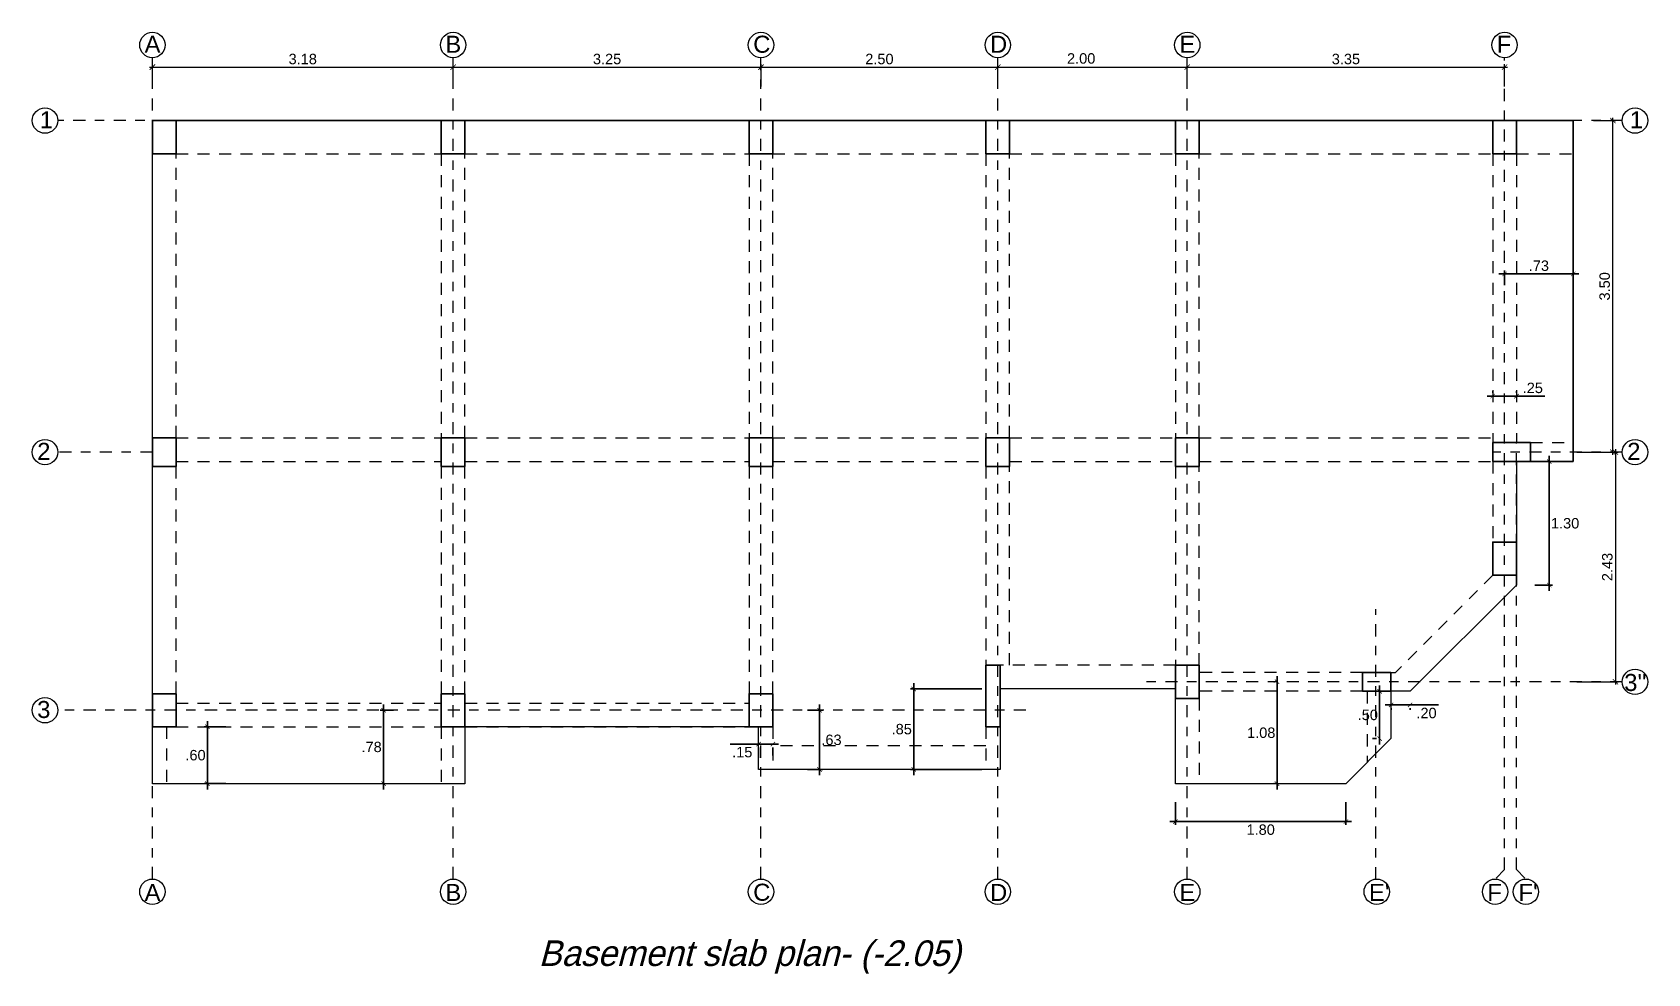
# Model space of a CAD drawing. Header units: millimetres. Extents: x 3779 to 7711, y 1445 to 3132.
# Drawn here: x 3789.94 to 3806.99, y 1470.9 to 1480.84 of the extents above; entities that cross this region are included whole.
import ezdxf

# ---------------------------------------------------------------- set-up
doc = ezdxf.new("R2010")
doc.units = ezdxf.units.MM
doc.header["$PDMODE"] = 3
doc.linetypes.add('DASHDOTX2', pattern=[50.8, 25.4, -12.7, 0, -12.7])
doc.linetypes.add('HIDDEN', pattern=[9.525, 6.35, -3.175])
for name, color, linetype, lineweight in [('cotas', 7, 'Continuous', 5), ('EJES', 20, 'DASHDOTX2', 9), ('pluma 1', 1, 'Continuous', 9), ('pluma 2.5', 30, 'Continuous', 25), ('proyecciones', 32, 'HIDDEN', 9), ('TEXTO', 7, 'Continuous', 9)]:
    doc.layers.add(name, color=color, linetype=linetype, lineweight=lineweight)
doc.styles.get("Standard").update_dxf_attribs({"font": 'arial.ttf'})
doc.styles.add('TIMES', font='arial.ttf', dxfattribs={"height": 0.11})
doc.dimstyles.new('INTERIOR', dxfattribs={"dimtxt": 0.11, "dimasz": 0.0465, "dimexe": 0.0345, "dimexo": 0.195, "dimgap": 0.0295, "dimtad": 2, "dimtih": 1, "dimtoh": 1, "dimzin": 4, "dimdsep": 46, "dimtxsty": 'Standard', "dimblk": 'ARCHTICK', "dimcen": 0, "dimdle": 0.06, "dimclrd": 256, "dimclre": 256, "dimclrt": 256, "dimadec": 0, "dimazin": 0, "dimtfac": 1, "dimtmove": 0, "dimatfit": 3, "dimldrblk": 'ARCHTICK', "dimfxl": 0.0345, "dimtolj": 1, "dimtzin": 0, "dimlwe": 25, "dimarcsym": 0})
doc.dimstyles.new('julio', dxfattribs={"dimtxt": 0.11, "dimasz": 0.057, "dimexe": 0.03, "dimexo": 0.097, "dimgap": 0.0295, "dimtad": 1, "dimzin": 4, "dimdsep": 46, "dimtxsty": 'TIMES', "dimblk": 'ARCHTICK', "dimcen": 0, "dimdle": 0.03, "dimclrd": 256, "dimclre": 256, "dimclrt": 256, "dimadec": 0, "dimazin": 0, "dimtfac": 1, "dimtix": 1, "dimtmove": 2, "dimatfit": 2, "dimldrblk": 'ARCHTICK', "dimfxl": 1, "dimtolj": 1, "dimtzin": 0, "dimlwd": 5, "dimlwe": 5, "dimarcsym": 0})

# ---------------------------------------------------------------- blocks, each defined once
blk = doc.blocks.new('_ArchTick')
at = {"color": 0, "linetype": 'ByBlock', "lineweight": 40, "const_width": 0.15}
blk.add_lwpolyline([(-0.5, -0.5), (0.5, 0.5)], dxfattribs=at)
blk = doc.blocks.new('*D861')
at = {"layer": 'cotas', "lineweight": 5, "transparency": 16777216}
for p, q in [((3791.174, 1480.47), (3794.409, 1480.47)), ((3791.204, 1480.267), (3791.204, 1480.5)), ((3794.379, 1480.267), (3794.379, 1480.5))]:
    blk.add_line(p, q, dxfattribs=at)
at = {"layer": 'Defpoints', "color": 0, "transparency": 16777216}
for p in [(3794.379, 1480.47), (3791.204, 1480.17), (3794.379, 1480.17)]:
    blk.add_point(p, dxfattribs=at)
at = {"layer": 'cotas', "lineweight": 5, "transparency": 16777216, "xscale": 0.057, "yscale": 0.057, "zscale": 0.057, "rotation": 180}
blk.add_blockref('_ArchTick', (3791.204, 1480.47), dxfattribs=at)
at = {"layer": 'cotas', "lineweight": 5, "transparency": 16777216, "xscale": 0.057, "yscale": 0.057, "zscale": 0.057}
blk.add_blockref('_ArchTick', (3794.379, 1480.47), dxfattribs=at)
at = {"layer": 'cotas', "transparency": 16777216, "insert": (3792.791, 1480.555), "char_height": 0.11, "attachment_point": 5, "style": 'TIMES'}
blk.add_mtext('\\A1;3.18', dxfattribs=at)
blk = doc.blocks.new('*D862')
at = {"layer": 'cotas', "lineweight": 5, "transparency": 16777216}
for p, q in [((3794.349, 1480.47), (3797.659, 1480.47)), ((3794.379, 1480.267), (3794.379, 1480.5)), ((3797.629, 1480.267), (3797.629, 1480.5))]:
    blk.add_line(p, q, dxfattribs=at)
at = {"layer": 'Defpoints', "color": 0, "transparency": 16777216}
for p in [(3797.629, 1480.47), (3794.379, 1480.17), (3797.629, 1480.17)]:
    blk.add_point(p, dxfattribs=at)
at = {"layer": 'cotas', "lineweight": 5, "transparency": 16777216, "xscale": 0.057, "yscale": 0.057, "zscale": 0.057, "rotation": 180}
blk.add_blockref('_ArchTick', (3794.379, 1480.47), dxfattribs=at)
at = {"layer": 'cotas', "lineweight": 5, "transparency": 16777216, "xscale": 0.057, "yscale": 0.057, "zscale": 0.057}
blk.add_blockref('_ArchTick', (3797.629, 1480.47), dxfattribs=at)
at = {"layer": 'cotas', "transparency": 16777216, "insert": (3796.004, 1480.555), "char_height": 0.11, "attachment_point": 5, "style": 'TIMES'}
blk.add_mtext('\\A1;3.25', dxfattribs=at)
blk = doc.blocks.new('*D863')
at = {"layer": 'cotas', "lineweight": 5, "transparency": 16777216}
for p, q in [((3797.599, 1480.47), (3800.159, 1480.47)), ((3797.629, 1480.267), (3797.629, 1480.5)), ((3800.129, 1480.267), (3800.129, 1480.5))]:
    blk.add_line(p, q, dxfattribs=at)
at = {"layer": 'Defpoints', "color": 0, "transparency": 16777216}
for p in [(3800.129, 1480.47), (3797.629, 1480.17), (3800.129, 1480.17)]:
    blk.add_point(p, dxfattribs=at)
at = {"layer": 'cotas', "lineweight": 5, "transparency": 16777216, "xscale": 0.057, "yscale": 0.057, "zscale": 0.057, "rotation": 180}
blk.add_blockref('_ArchTick', (3797.629, 1480.47), dxfattribs=at)
at = {"layer": 'cotas', "lineweight": 5, "transparency": 16777216, "xscale": 0.057, "yscale": 0.057, "zscale": 0.057}
blk.add_blockref('_ArchTick', (3800.129, 1480.47), dxfattribs=at)
at = {"layer": 'cotas', "transparency": 16777216, "insert": (3798.879, 1480.555), "char_height": 0.11, "attachment_point": 5, "style": 'TIMES'}
blk.add_mtext('\\A1;2.50', dxfattribs=at)
blk = doc.blocks.new('*D864')
at = {"layer": 'cotas', "lineweight": 5, "transparency": 16777216}
for p, q in [((3800.099, 1480.47), (3802.159, 1480.47)), ((3800.129, 1480.267), (3800.129, 1480.5)), ((3802.129, 1480.267), (3802.129, 1480.5))]:
    blk.add_line(p, q, dxfattribs=at)
at = {"layer": 'Defpoints', "color": 0, "transparency": 16777216}
for p in [(3802.129, 1480.47), (3800.129, 1480.17), (3802.129, 1480.17)]:
    blk.add_point(p, dxfattribs=at)
at = {"layer": 'cotas', "lineweight": 5, "transparency": 16777216, "xscale": 0.057, "yscale": 0.057, "zscale": 0.057, "rotation": 180}
blk.add_blockref('_ArchTick', (3800.129, 1480.47), dxfattribs=at)
at = {"layer": 'cotas', "lineweight": 5, "transparency": 16777216, "xscale": 0.057, "yscale": 0.057, "zscale": 0.057}
blk.add_blockref('_ArchTick', (3802.129, 1480.47), dxfattribs=at)
at = {"layer": 'cotas', "transparency": 16777216, "insert": (3801.009, 1480.561), "char_height": 0.11, "attachment_point": 5, "style": 'TIMES'}
blk.add_mtext('\\A1;2.00', dxfattribs=at)
blk = doc.blocks.new('*D865')
at = {"layer": 'cotas', "lineweight": 5, "transparency": 16777216}
for p, q in [((3802.099, 1480.47), (3805.509, 1480.47)), ((3802.129, 1480.267), (3802.129, 1480.5)), ((3805.479, 1480.267), (3805.479, 1480.5))]:
    blk.add_line(p, q, dxfattribs=at)
at = {"layer": 'Defpoints', "color": 0, "transparency": 16777216}
for p in [(3805.479, 1480.47), (3802.129, 1480.17), (3805.479, 1480.17)]:
    blk.add_point(p, dxfattribs=at)
at = {"layer": 'cotas', "lineweight": 5, "transparency": 16777216, "xscale": 0.057, "yscale": 0.057, "zscale": 0.057, "rotation": 180}
blk.add_blockref('_ArchTick', (3802.129, 1480.47), dxfattribs=at)
at = {"layer": 'cotas', "lineweight": 5, "transparency": 16777216, "xscale": 0.057, "yscale": 0.057, "zscale": 0.057}
blk.add_blockref('_ArchTick', (3805.479, 1480.47), dxfattribs=at)
at = {"layer": 'cotas', "transparency": 16777216, "insert": (3803.804, 1480.555), "char_height": 0.11, "attachment_point": 5, "style": 'TIMES'}
blk.add_mtext('\\A1;3.35', dxfattribs=at)
blk = doc.blocks.new('*D860')
at = {"layer": 'cotas', "lineweight": 5, "transparency": 16777216}
for p, q in [((3806.622, 1476.376), (3806.622, 1479.936)), ((3806.419, 1479.906), (3806.652, 1479.906)), ((3806.419, 1476.406), (3806.652, 1476.406))]:
    blk.add_line(p, q, dxfattribs=at)
at = {"layer": 'Defpoints', "color": 0, "transparency": 16777216}
for p in [(3806.322, 1479.906), (3806.622, 1479.906), (3806.322, 1476.406)]:
    blk.add_point(p, dxfattribs=at)
at = {"layer": 'cotas', "lineweight": 5, "transparency": 16777216, "xscale": 0.057, "yscale": 0.057, "zscale": 0.057}
for p, rotation in [((3806.622, 1479.906), 90), ((3806.622, 1476.406), 270)]:
    blk.add_blockref('_ArchTick', p, dxfattribs=dict(at, rotation=rotation))
at = {"layer": 'cotas', "transparency": 16777216, "insert": (3806.536, 1478.156), "char_height": 0.11, "attachment_point": 5, "rotation": 90, "style": 'TIMES'}
blk.add_mtext('\\A1;3.50', dxfattribs=at)
blk = doc.blocks.new('*D866')
at = {"layer": 'cotas', "lineweight": 5, "transparency": 16777216}
for p, q in [((3806.242, 1476.406), (3806.679, 1476.406)), ((3806.649, 1476.436), (3806.649, 1473.951)), ((3806.242, 1473.981), (3806.679, 1473.981))]:
    blk.add_line(p, q, dxfattribs=at)
at = {"layer": 'Defpoints', "color": 0, "transparency": 16777216}
for p in [(3806.145, 1476.406), (3806.145, 1473.981), (3806.649, 1473.981)]:
    blk.add_point(p, dxfattribs=at)
at = {"layer": 'cotas', "lineweight": 5, "transparency": 16777216, "xscale": 0.057, "yscale": 0.057, "zscale": 0.057}
for p, rotation in [((3806.649, 1476.406), 90), ((3806.649, 1473.981), 270)]:
    blk.add_blockref('_ArchTick', p, dxfattribs=dict(at, rotation=rotation))
at = {"layer": 'cotas', "transparency": 16777216, "insert": (3806.564, 1475.193), "char_height": 0.11, "attachment_point": 5, "rotation": 90, "style": 'TIMES'}
blk.add_mtext('\\A1;2.43', dxfattribs=at)
blk = doc.blocks.new('*D929')
at = {"layer": 'cotas', "lineweight": -2, "transparency": 16777216}
blk.add_line((3806.264, 1478.287), (3805.419, 1478.287), dxfattribs=at)
at = {"layer": 'cotas', "lineweight": 25, "transparency": 16777216}
for p, q in [((3805.479, 1478.169), (3805.479, 1478.322)), ((3806.204, 1478.226), (3806.204, 1478.322))]:
    blk.add_line(p, q, dxfattribs=at)
at = {"layer": 'Defpoints', "color": 0, "transparency": 16777216}
for p in [(3805.479, 1478.287), (3805.479, 1477.974), (3806.204, 1478.031)]:
    blk.add_point(p, dxfattribs=at)
at = {"layer": 'cotas', "lineweight": -2, "transparency": 16777216, "xscale": 0.04649999999999999, "yscale": 0.04649999999999999, "zscale": 0.04649999999999999, "rotation": 180}
blk.add_blockref('_ArchTick', (3805.479, 1478.287), dxfattribs=at)
at = {"layer": 'cotas', "lineweight": -2, "transparency": 16777216, "xscale": 0.04649999999999999, "yscale": 0.04649999999999999, "zscale": 0.04649999999999999}
blk.add_blockref('_ArchTick', (3806.204, 1478.287), dxfattribs=at)
at = {"layer": 'cotas', "transparency": 16777216, "insert": (3805.841, 1478.373), "char_height": 0.11, "attachment_point": 5}
blk.add_mtext('\\A1;.73', dxfattribs=at)
blk = doc.blocks.new('*D930')
at = {"layer": 'cotas', "lineweight": 25, "transparency": 16777216}
for p, q in [((3791.978, 1473.506), (3791.75, 1473.506)), ((3791.978, 1472.906), (3791.75, 1472.906))]:
    blk.add_line(p, q, dxfattribs=at)
at = {"layer": 'cotas', "lineweight": -2, "transparency": 16777216}
blk.add_line((3791.784, 1473.566), (3791.784, 1472.846), dxfattribs=at)
at = {"layer": 'Defpoints', "color": 0, "transparency": 16777216}
for p in [(3792.173, 1473.506), (3791.784, 1472.906), (3792.173, 1472.906)]:
    blk.add_point(p, dxfattribs=at)
at = {"layer": 'cotas', "lineweight": -2, "transparency": 16777216, "xscale": 0.04649999999999999, "yscale": 0.04649999999999999, "zscale": 0.04649999999999999}
for p, rotation in [((3791.784, 1473.506), 90), ((3791.784, 1472.906), 270)]:
    blk.add_blockref('_ArchTick', p, dxfattribs=dict(at, rotation=rotation))
at = {"layer": 'cotas', "transparency": 16777216, "insert": (3791.659, 1473.206), "char_height": 0.11, "attachment_point": 5}
blk.add_mtext('\\A1;.60', dxfattribs=at)
blk = doc.blocks.new('*D931')
at = {"layer": 'cotas', "lineweight": 25, "transparency": 16777216}
for p, q in [((3805.354, 1477.049), (3805.354, 1477.032)), ((3805.604, 1477.049), (3805.604, 1477.032))]:
    blk.add_line(p, q, dxfattribs=at)
at = {"layer": 'cotas', "lineweight": -2, "transparency": 16777216}
for p, q in [((3805.294, 1476.997), (3805.604, 1476.997)), ((3805.604, 1476.997), (3805.903, 1476.997))]:
    blk.add_line(p, q, dxfattribs=at)
at = {"layer": 'Defpoints', "color": 0, "transparency": 16777216}
for p in [(3805.604, 1476.997), (3805.354, 1476.854), (3805.604, 1476.854)]:
    blk.add_point(p, dxfattribs=at)
at = {"layer": 'cotas', "lineweight": -2, "transparency": 16777216, "xscale": 0.04649999999999999, "yscale": 0.04649999999999999, "zscale": 0.04649999999999999, "rotation": 180}
blk.add_blockref('_ArchTick', (3805.354, 1476.997), dxfattribs=at)
at = {"layer": 'cotas', "lineweight": -2, "transparency": 16777216, "xscale": 0.04649999999999999, "yscale": 0.04649999999999999, "zscale": 0.04649999999999999}
blk.add_blockref('_ArchTick', (3805.604, 1476.997), dxfattribs=at)
at = {"layer": 'cotas', "transparency": 16777216, "insert": (3805.777, 1477.083), "char_height": 0.11, "attachment_point": 5}
blk.add_mtext('\\A1;.25', dxfattribs=at)
blk = doc.blocks.new('*D932')
at = {"layer": 'cotas', "lineweight": -2, "transparency": 16777216}
blk.add_line((3805.951, 1476.366), (3805.951, 1474.942), dxfattribs=at)
at = {"layer": 'cotas', "lineweight": 25, "transparency": 16777216}
for p, q in [((3805.799, 1476.306), (3805.985, 1476.306)), ((3805.799, 1475.002), (3805.985, 1475.002))]:
    blk.add_line(p, q, dxfattribs=at)
at = {"layer": 'Defpoints', "color": 0, "transparency": 16777216}
for p in [(3805.604, 1476.306), (3805.604, 1475.002), (3805.951, 1475.002)]:
    blk.add_point(p, dxfattribs=at)
at = {"layer": 'cotas', "lineweight": -2, "transparency": 16777216, "xscale": 0.04649999999999999, "yscale": 0.04649999999999999, "zscale": 0.04649999999999999}
for p, rotation in [((3805.951, 1476.306), 90), ((3805.951, 1475.002), 270)]:
    blk.add_blockref('_ArchTick', p, dxfattribs=dict(at, rotation=rotation))
at = {"layer": 'cotas', "transparency": 16777216, "insert": (3806.118, 1475.654), "char_height": 0.11, "attachment_point": 5}
blk.add_mtext('\\A1;1.30', dxfattribs=at)
blk = doc.blocks.new('*D933')
at = {"layer": 'cotas', "lineweight": -2, "transparency": 16777216}
for p, q in [((3804.22, 1473.737), (3804.482, 1473.737)), ((3804.482, 1473.737), (3804.78, 1473.737))]:
    blk.add_line(p, q, dxfattribs=at)
at = {"layer": 'cotas', "lineweight": 25, "transparency": 16777216}
for p, q in [((3804.28, 1473.686), (3804.28, 1473.703)), ((3804.482, 1473.686), (3804.482, 1473.703))]:
    blk.add_line(p, q, dxfattribs=at)
at = {"layer": 'Defpoints', "color": 0, "transparency": 16777216}
for p in [(3804.28, 1473.881), (3804.482, 1473.881), (3804.482, 1473.737)]:
    blk.add_point(p, dxfattribs=at)
at = {"layer": 'cotas', "lineweight": -2, "transparency": 16777216, "xscale": 0.04649999999999999, "yscale": 0.04649999999999999, "zscale": 0.04649999999999999, "rotation": 180}
blk.add_blockref('_ArchTick', (3804.28, 1473.737), dxfattribs=at)
at = {"layer": 'cotas', "lineweight": -2, "transparency": 16777216, "xscale": 0.04649999999999999, "yscale": 0.04649999999999999, "zscale": 0.04649999999999999}
blk.add_blockref('_ArchTick', (3804.482, 1473.737), dxfattribs=at)
at = {"layer": 'cotas', "transparency": 16777216, "insert": (3804.655, 1473.651), "char_height": 0.11, "attachment_point": 5}
blk.add_mtext('\\A1;.20', dxfattribs=at)
blk = doc.blocks.new('*D934')
at = {"layer": 'cotas', "lineweight": 25, "transparency": 16777216}
for p, q in [((3804.085, 1473.881), (3804.126, 1473.881)), ((3804.085, 1473.381), (3804.126, 1473.381))]:
    blk.add_line(p, q, dxfattribs=at)
at = {"layer": 'cotas', "lineweight": -2, "transparency": 16777216}
blk.add_line((3804.16, 1473.941), (3804.16, 1473.321), dxfattribs=at)
at = {"layer": 'Defpoints', "color": 0, "transparency": 16777216}
for p in [(3804.28, 1473.881), (3804.16, 1473.381), (3804.28, 1473.381)]:
    blk.add_point(p, dxfattribs=at)
at = {"layer": 'cotas', "lineweight": -2, "transparency": 16777216, "xscale": 0.04649999999999999, "yscale": 0.04649999999999999, "zscale": 0.04649999999999999}
for p, rotation in [((3804.16, 1473.881), 90), ((3804.16, 1473.381), 270)]:
    blk.add_blockref('_ArchTick', p, dxfattribs=dict(at, rotation=rotation))
at = {"layer": 'cotas', "transparency": 16777216, "insert": (3804.035, 1473.631), "char_height": 0.11, "attachment_point": 5}
blk.add_mtext('\\A1;.50', dxfattribs=at)
blk = doc.blocks.new('*D935')
at = {"layer": 'cotas', "lineweight": 25, "transparency": 16777216}
for p, q in [((3803.05, 1473.981), (3803.043, 1473.981)), ((3803.05, 1472.906), (3803.043, 1472.906))]:
    blk.add_line(p, q, dxfattribs=at)
at = {"layer": 'cotas', "lineweight": -2, "transparency": 16777216}
blk.add_line((3803.077, 1474.041), (3803.077, 1472.846), dxfattribs=at)
at = {"layer": 'Defpoints', "color": 0, "transparency": 16777216}
for p in [(3803.245, 1473.981), (3803.077, 1472.906), (3803.245, 1472.906)]:
    blk.add_point(p, dxfattribs=at)
at = {"layer": 'cotas', "lineweight": -2, "transparency": 16777216, "xscale": 0.04649999999999999, "yscale": 0.04649999999999999, "zscale": 0.04649999999999999}
for p, rotation in [((3803.077, 1473.981), 90), ((3803.077, 1472.906), 270)]:
    blk.add_blockref('_ArchTick', p, dxfattribs=dict(at, rotation=rotation))
at = {"layer": 'cotas', "transparency": 16777216, "insert": (3802.91, 1473.443), "char_height": 0.11, "attachment_point": 5}
blk.add_mtext('\\A1;1.08', dxfattribs=at)
blk = doc.blocks.new('*D936')
at = {"layer": 'cotas', "lineweight": 25, "transparency": 16777216}
for p, q in [((3802.004, 1472.711), (3802.004, 1472.471)), ((3803.804, 1472.711), (3803.804, 1472.471))]:
    blk.add_line(p, q, dxfattribs=at)
at = {"layer": 'cotas', "lineweight": -2, "transparency": 16777216}
blk.add_line((3801.944, 1472.506), (3803.864, 1472.506), dxfattribs=at)
at = {"layer": 'Defpoints', "color": 0, "transparency": 16777216}
for p in [(3802.004, 1472.906), (3803.804, 1472.906), (3803.804, 1472.506)]:
    blk.add_point(p, dxfattribs=at)
at = {"layer": 'cotas', "lineweight": -2, "transparency": 16777216, "xscale": 0.04649999999999999, "yscale": 0.04649999999999999, "zscale": 0.04649999999999999, "rotation": 180}
blk.add_blockref('_ArchTick', (3802.004, 1472.506), dxfattribs=at)
at = {"layer": 'cotas', "lineweight": -2, "transparency": 16777216, "xscale": 0.04649999999999999, "yscale": 0.04649999999999999, "zscale": 0.04649999999999999}
blk.add_blockref('_ArchTick', (3803.804, 1472.506), dxfattribs=at)
at = {"layer": 'cotas', "transparency": 16777216, "insert": (3802.904, 1472.42), "char_height": 0.11, "attachment_point": 5}
blk.add_mtext('\\A1;1.80', dxfattribs=at)
blk = doc.blocks.new('*D938')
at = {"layer": 'cotas', "lineweight": -2, "transparency": 16777216}
blk.add_line((3799.241, 1473.966), (3799.241, 1472.996), dxfattribs=at)
at = {"layer": 'cotas', "lineweight": 25, "transparency": 16777216}
for p, q in [((3799.959, 1473.906), (3799.207, 1473.906)), ((3799.959, 1473.056), (3799.207, 1473.056))]:
    blk.add_line(p, q, dxfattribs=at)
at = {"layer": 'Defpoints', "color": 0, "transparency": 16777216}
for p in [(3800.154, 1473.906), (3799.241, 1473.056), (3800.154, 1473.056)]:
    blk.add_point(p, dxfattribs=at)
at = {"layer": 'cotas', "lineweight": -2, "transparency": 16777216, "xscale": 0.04649999999999999, "yscale": 0.04649999999999999, "zscale": 0.04649999999999999}
for p, rotation in [((3799.241, 1473.906), 90), ((3799.241, 1473.056), 270)]:
    blk.add_blockref('_ArchTick', p, dxfattribs=dict(at, rotation=rotation))
at = {"layer": 'cotas', "transparency": 16777216, "insert": (3799.115, 1473.481), "char_height": 0.11, "attachment_point": 5}
blk.add_mtext('\\A1;.85', dxfattribs=at)
blk = doc.blocks.new('*D939')
at = {"layer": 'cotas', "lineweight": 25, "transparency": 16777216}
for p, q in [((3798.119, 1473.681), (3798.281, 1473.681)), ((3798.119, 1473.056), (3798.281, 1473.056))]:
    blk.add_line(p, q, dxfattribs=at)
at = {"layer": 'cotas', "lineweight": -2, "transparency": 16777216}
blk.add_line((3798.247, 1473.741), (3798.247, 1472.996), dxfattribs=at)
at = {"layer": 'Defpoints', "color": 0, "transparency": 16777216}
for p in [(3797.924, 1473.681), (3797.924, 1473.056), (3798.247, 1473.056)]:
    blk.add_point(p, dxfattribs=at)
at = {"layer": 'cotas', "lineweight": -2, "transparency": 16777216, "xscale": 0.04649999999999999, "yscale": 0.04649999999999999, "zscale": 0.04649999999999999}
for p, rotation in [((3798.247, 1473.681), 90), ((3798.247, 1473.056), 270)]:
    blk.add_blockref('_ArchTick', p, dxfattribs=dict(at, rotation=rotation))
at = {"layer": 'cotas', "transparency": 16777216, "insert": (3798.373, 1473.368), "char_height": 0.11, "attachment_point": 5}
blk.add_mtext('\\A1;.63', dxfattribs=at)
blk = doc.blocks.new('*D940')
at = {"layer": 'cotas', "lineweight": -2, "transparency": 16777216}
for p, q in [((3797.604, 1473.324), (3797.305, 1473.324)), ((3797.814, 1473.324), (3797.604, 1473.324))]:
    blk.add_line(p, q, dxfattribs=at)
at = {"layer": 'cotas', "lineweight": 25, "transparency": 16777216}
for p, q in [((3797.604, 1473.177), (3797.604, 1473.289)), ((3797.754, 1473.202), (3797.754, 1473.289))]:
    blk.add_line(p, q, dxfattribs=at)
at = {"layer": 'Defpoints', "color": 0, "transparency": 16777216}
for p in [(3797.604, 1473.372), (3797.604, 1473.324), (3797.754, 1473.397)]:
    blk.add_point(p, dxfattribs=at)
at = {"layer": 'cotas', "lineweight": -2, "transparency": 16777216, "xscale": 0.04649999999999999, "yscale": 0.04649999999999999, "zscale": 0.04649999999999999, "rotation": 180}
blk.add_blockref('_ArchTick', (3797.604, 1473.324), dxfattribs=at)
at = {"layer": 'cotas', "lineweight": -2, "transparency": 16777216, "xscale": 0.04649999999999999, "yscale": 0.04649999999999999, "zscale": 0.04649999999999999}
blk.add_blockref('_ArchTick', (3797.754, 1473.324), dxfattribs=at)
at = {"layer": 'cotas', "transparency": 16777216, "insert": (3797.431, 1473.238), "char_height": 0.11, "attachment_point": 5}
blk.add_mtext('\\A1;.15', dxfattribs=at)
blk = doc.blocks.new('*D941')
at = {"layer": 'cotas', "lineweight": 25, "transparency": 16777216}
for p, q in [((3793.749, 1473.681), (3793.609, 1473.681)), ((3793.607, 1472.906), (3793.609, 1472.906))]:
    blk.add_line(p, q, dxfattribs=at)
at = {"layer": 'cotas', "lineweight": -2, "transparency": 16777216}
blk.add_line((3793.644, 1473.741), (3793.644, 1472.846), dxfattribs=at)
at = {"layer": 'Defpoints', "color": 0, "transparency": 16777216}
for p in [(3793.944, 1473.681), (3793.644, 1472.906), (3793.802, 1472.906)]:
    blk.add_point(p, dxfattribs=at)
at = {"layer": 'cotas', "lineweight": -2, "transparency": 16777216, "xscale": 0.04649999999999999, "yscale": 0.04649999999999999, "zscale": 0.04649999999999999}
for p, rotation in [((3793.644, 1473.681), 90), ((3793.644, 1472.906), 270)]:
    blk.add_blockref('_ArchTick', p, dxfattribs=dict(at, rotation=rotation))
at = {"layer": 'cotas', "transparency": 16777216, "insert": (3793.518, 1473.293), "char_height": 0.11, "attachment_point": 5}
blk.add_mtext('\\A1;.78', dxfattribs=at)

msp = doc.modelspace()

# ---------------------------------------------------------------- linework, layer by layer
at = {"layer": 'cotas', "color": 3}
for points in [[(3806.2038, 1476.3057), (3806.2038, 1479.9057), (3791.2038, 1479.9057)], [(3800.1538, 1473.0557), (3797.6038, 1473.0557), (3797.6038, 1473.5057), (3794.5038, 1473.5057), (3794.5038, 1472.9057), (3791.2038, 1472.9057), (3791.2038, 1479.9057)], [(3805.6038, 1475.0022), (3804.4824, 1473.8807), (3804.2795, 1473.8807), (3804.2795, 1473.3815), (3803.8038, 1472.9057), (3802.0038, 1472.9057), (3802.0038, 1473.9057), (3800.1538, 1473.9057), (3800.1538, 1473.0557)]]:
    msp.add_lwpolyline(points, dxfattribs=at)
at = {"layer": 'cotas'}
msp.add_lwpolyline([(3806.2038, 1479.9057), (3806.2038, 1476.3057), (3805.6038, 1476.3057), (3805.6038, 1475.0022), (3804.4824, 1473.8807), (3804.2795, 1473.8807), (3804.2795, 1473.3815), (3803.8038, 1472.9057), (3802.0038, 1472.9057), (3802.0038, 1473.9057), (3800.1538, 1473.9057), (3800.1538, 1473.0557), (3797.6038, 1473.0557), (3797.6038, 1473.5057), (3794.5038, 1473.5057), (3794.5038, 1472.9057), (3791.2038, 1472.9057), (3791.2038, 1479.9057), (3806.2038, 1479.9057)], dxfattribs=at)
at = {"layer": 'EJES', "ltscale": 0.005}
for p, q in [((3791.2038, 1471.8993), (3791.2038, 1480.5697)), ((3794.3788, 1471.8993), (3794.3788, 1480.5697)), ((3797.6288, 1471.8993), (3797.6288, 1480.5697)), ((3800.1288, 1471.8993), (3800.1288, 1480.5697)), ((3802.1288, 1471.8993), (3802.1288, 1480.5697)), ((3805.4788, 1471.9993), (3805.4788, 1480.5697)), ((3806.722, 1479.9057), (3790.2038, 1479.9057)), ((3791.2038, 1476.4057), (3790.2038, 1476.4057)), ((3806.722, 1476.4057), (3805.3538, 1476.4057)), ((3805.6038, 1471.9993), (3805.6038, 1476.5057)), ((3804.1205, 1471.899), (3804.1205, 1474.7494)), ((3806.722, 1473.9807), (3801.6488, 1473.9807)), ((3800.426, 1473.6807), (3790.2038, 1473.6807)), ((3805.4788, 1471.9993), (3805.3788, 1471.8993)), ((3805.6038, 1471.9993), (3805.7038, 1471.8993))]:
    msp.add_line(p, q, dxfattribs=at)
at = {"layer": 'pluma 1'}
for centre in [(3791.2038, 1480.7036), (3794.3788, 1480.7036), (3797.6288, 1480.7036), (3800.1288, 1480.7036), (3802.1288, 1480.7036), (3805.4788, 1480.7036), (3790.0699, 1479.9057), (3806.8559, 1479.9057), (3790.0699, 1476.4057), (3806.8559, 1476.4057), (3806.8559, 1473.9807), (3790.0699, 1473.6807), (3791.2038, 1471.7654), (3794.3788, 1471.7654), (3797.6288, 1471.7654), (3800.1288, 1471.7654), (3802.1288, 1471.7654), (3804.1295, 1471.7654), (3805.3788, 1471.7654), (3805.7038, 1471.7654)]:
    msp.add_circle(centre, 0.1339, dxfattribs=at)
at = {"layer": 'pluma 2.5'}
for points in [[(3791.4538, 1479.5557), (3791.2038, 1479.5557), (3791.2038, 1479.9057), (3791.4538, 1479.9057)], [(3794.5038, 1479.5557), (3794.2538, 1479.5557), (3794.2538, 1479.9057), (3794.5038, 1479.9057)], [(3797.7538, 1479.5557), (3797.5038, 1479.5557), (3797.5038, 1479.9057), (3797.7538, 1479.9057)], [(3800.2538, 1479.5557), (3800.0038, 1479.5557), (3800.0038, 1479.9057), (3800.2538, 1479.9057)], [(3802.2538, 1479.5557), (3802.0038, 1479.5557), (3802.0038, 1479.9057), (3802.2538, 1479.9057)], [(3805.6038, 1479.5557), (3805.3538, 1479.5557), (3805.3538, 1479.9057), (3805.6038, 1479.9057)], [(3791.2038, 1476.2557), (3791.4538, 1476.2557), (3791.4538, 1476.5557), (3791.2038, 1476.5557)], [(3794.2538, 1476.2557), (3794.5038, 1476.2557), (3794.5038, 1476.5557), (3794.2538, 1476.5557)], [(3797.5038, 1476.2557), (3797.7538, 1476.2557), (3797.7538, 1476.5557), (3797.5038, 1476.5557)], [(3800.0038, 1476.2557), (3800.2538, 1476.2557), (3800.2538, 1476.5557), (3800.0038, 1476.5557)], [(3802.0038, 1476.2557), (3802.2538, 1476.2557), (3802.2538, 1476.5557), (3802.0038, 1476.5557)], [(3805.3538, 1476.3057), (3805.7538, 1476.3057), (3805.7538, 1476.5057), (3805.3538, 1476.5057)], [(3805.6038, 1475.4557), (3805.3538, 1475.4557), (3805.3538, 1475.1057), (3805.4538, 1475.1057), (3805.6038, 1475.1057)], [(3802.2538, 1474.1557), (3802.0038, 1474.1557), (3802.0038, 1473.8057), (3802.1038, 1473.8057), (3802.2538, 1473.8057)], [(3804.2795, 1474.0807), (3803.9795, 1474.0807), (3803.9795, 1473.8807), (3804.2795, 1473.8807)], [(3791.4538, 1473.5057), (3791.2038, 1473.5057), (3791.2038, 1473.8557), (3791.4538, 1473.8557)], [(3794.5038, 1473.8557), (3794.2538, 1473.8557), (3794.2538, 1473.5057), (3794.5038, 1473.5057)], [(3797.7538, 1473.5057), (3797.5038, 1473.5057), (3797.5038, 1473.8557), (3797.7538, 1473.8557)]]:
    msp.add_lwpolyline(points, close=True, dxfattribs=at)
msp.add_lwpolyline([(3800.0038, 1473.5057), (3800.1538, 1473.5057), (3800.1538, 1474.1557), (3800.0038, 1474.1557), (3800.0038, 1473.5057)], dxfattribs=at)
at = {"layer": 'proyecciones', "color": 3, "linetype": 'HIDDEN', "ltscale": 0.02}
for points in [[(3791.4538, 1476.5557), (3791.4538, 1479.5557)], [(3791.4538, 1479.5557), (3794.2538, 1479.5557)], [(3794.2538, 1479.5557), (3794.2538, 1476.5557)], [(3794.5038, 1476.5557), (3794.5038, 1479.5557)], [(3794.5038, 1479.5557), (3797.5038, 1479.5557)], [(3797.5038, 1479.5557), (3797.5038, 1476.5557)], [(3797.7538, 1476.5557), (3797.7538, 1479.5557)], [(3797.7538, 1479.5557), (3800.0038, 1479.5557)], [(3800.0038, 1479.5557), (3800.0038, 1476.5557)], [(3800.2538, 1476.5557), (3800.2538, 1479.5557)], [(3800.2538, 1479.5557), (3802.0038, 1479.5557)], [(3802.0038, 1479.5557), (3802.0038, 1476.5557)], [(3802.2538, 1479.5557), (3805.3538, 1479.5557)], [(3802.2538, 1476.5557), (3802.2538, 1479.5557)], [(3805.3538, 1479.5557), (3805.3538, 1476.5057)], [(3805.6038, 1479.5557), (3805.6038, 1476.5057)], [(3805.6038, 1479.5557), (3806.2038, 1479.5557)], [(3791.4538, 1476.5557), (3794.2538, 1476.5557)], [(3794.5038, 1476.5557), (3797.5038, 1476.5557)], [(3797.7538, 1476.5557), (3800.0038, 1476.5557)], [(3800.2538, 1476.5557), (3802.0038, 1476.5557)], [(3802.2538, 1476.5557), (3805.3538, 1476.5557)], [(3805.7538, 1476.5057), (3806.2038, 1476.5057)], [(3791.4538, 1476.3057), (3794.2538, 1476.3057)], [(3791.4538, 1473.8557), (3791.4538, 1476.2557)], [(3794.2538, 1476.2557), (3794.2538, 1473.8557)], [(3794.5038, 1476.3057), (3797.5038, 1476.3057)], [(3794.5038, 1473.8557), (3794.5038, 1476.2557)], [(3797.5038, 1476.2557), (3797.5038, 1473.8557)], [(3797.7538, 1476.3057), (3800.0038, 1476.3057)], [(3797.7538, 1473.8557), (3797.7538, 1476.2557)], [(3800.0038, 1476.2557), (3800.0038, 1474.1557)], [(3800.2538, 1476.3057), (3802.0038, 1476.3057)], [(3800.2538, 1474.1557), (3800.2538, 1476.2557)], [(3802.0038, 1476.2557), (3802.0038, 1474.1557)], [(3802.2538, 1476.3057), (3805.3538, 1476.3057)], [(3802.2538, 1474.1557), (3802.2538, 1476.2557)], [(3805.3538, 1476.3057), (3805.3538, 1475.4557)], [(3805.3538, 1475.1057), (3804.3288, 1474.0807)], [(3802.0038, 1474.1557), (3800.1538, 1474.1557)], [(3803.9795, 1474.0807), (3802.2538, 1474.0807)], [(3804.2795, 1474.0807), (3804.3288, 1474.0807)], [(3803.9795, 1473.8807), (3802.2538, 1473.8807)], [(3802.2538, 1473.8057), (3802.2538, 1472.9057)], [(3804.0295, 1473.8807), (3804.0295, 1473.1315)], [(3791.4538, 1473.7557), (3794.2538, 1473.7557)], [(3794.5038, 1473.7557), (3797.5038, 1473.7557)], [(3791.3538, 1473.5057), (3791.3538, 1472.9057)], [(3791.4538, 1473.5057), (3794.2538, 1473.5057)], [(3794.2538, 1473.5057), (3794.2538, 1472.9057)], [(3794.5038, 1473.5057), (3797.5038, 1473.5057)], [(3797.7538, 1473.5057), (3797.7538, 1473.0557)], [(3800.0038, 1473.5057), (3800.0038, 1473.0557)], [(3800.0038, 1473.3057), (3797.7538, 1473.3057)]]:
    msp.add_lwpolyline(points, dxfattribs=at)
at = {"layer": 'proyecciones', "color": 3, "linetype": 'ByBlock', "ltscale": 0.02}
for points in [[(3805.6038, 1476.3057), (3805.6038, 1475.4557)], [(3805.7538, 1476.3057), (3806.2038, 1476.3057)], [(3805.6038, 1475.1057), (3805.6038, 1475.0022)]]:
    msp.add_lwpolyline(points, dxfattribs=at)

# ---------------------------------------------------------------- texts
at = {"layer": 'TEXTO', "color": 5, "char_height": 0.18, "width": 2.597734}
for s, insert, attachment_point in [('{\\C7;A}', (3791.1214, 1480.8018), 1), ('{\\C7;B}', (3794.2964, 1480.8018), 1), ('{\\fArial|b0|i0|c0|p34;\\C7;C}', (3797.5464, 1480.8018), 1), ('{\\C7;D}', (3800.0464, 1480.8018), 1), ('{\\C7;E}', (3802.0464, 1480.8018), 1), ('{\\C7;F}', (3805.3964, 1480.8018), 1), ('{\\C7;1}', (3790.0145, 1480.0039), 1), ('{\\C7;1}', (3806.8004, 1480.0039), 1), ('{\\C7;2}', (3789.9875, 1476.5039), 1), ('{\\C7;2}', (3806.7735, 1476.5039), 1), ("{\\C7;3''}", (3806.742, 1474.0641), 1), ('{\\C7;3}', (3789.9875, 1473.7789), 1), ('{\\C7;A}', (3791.1214, 1471.6673), 7), ('{\\C7;B}', (3794.2964, 1471.6673), 7), ('{\\fArial|b0|i0|c0|p34;\\C7;C}', (3797.5464, 1471.6673), 7), ('{\\C7;D}', (3800.0464, 1471.6673), 7), ('{\\C7;E}', (3802.0464, 1471.6673), 7), ("{\\C7;E'}", (3804.0471, 1471.6673), 7), ('{\\C7;F}', (3805.2964, 1471.6673), 7), ("{\\C7;F'}", (3805.6263, 1471.6673), 7)]:
    msp.add_mtext(s, dxfattribs=dict(at, insert=insert, attachment_point=attachment_point))
at = {"layer": 'TEXTO', "insert": (3795.2812, 1471.2513), "char_height": 0.27, "width": 6.850758, "attachment_point": 1}
msp.add_mtext('{\\fStylus BT|b0|i0|c0|p34;\\Q15;Basement slab plan- (-2.05)}', dxfattribs=at)

# ---------------------------------------------------------------- dimensions: what is measured, and where the dimension line sits
at = {"layer": 'cotas'}
for base, p1, p2, dimstyle, picture, middle in [((3794.37880138, 1480.4697389662), (3791.20380138, 1480.1697389662), (3794.37880138, 1480.1697389662), 'julio', '*D861', (3792.79130138, 1480.5554395119)), ((3797.6288, 1480.4697), (3794.3788, 1480.1697), (3797.6288, 1480.1697), 'julio', '*D862', (3796.0038, 1480.5554)), ((3800.1288, 1480.4697), (3797.6288, 1480.1697), (3800.1288, 1480.1697), 'julio', '*D863', (3798.8788, 1480.5554)), ((3805.4788, 1480.4697), (3802.1288, 1480.1697), (3805.4788, 1480.1697), 'julio', '*D865', (3803.8038, 1480.5554)), ((3805.47880138, 1478.2870909181), (3806.20380138, 1478.0307193158), (3805.47880138, 1477.9738345855), 'INTERIOR', '*D929', (3805.84130138, 1478.3727914638)), ((3805.6038, 1476.9975), (3805.3538, 1476.854), (3805.6038, 1476.854), 'INTERIOR', '*D931', (3805.7766, 1477.0831)), ((3804.4824, 1473.7371), (3804.2795, 1473.8807), (3804.4824, 1473.8807), 'INTERIOR', '*D933', (3804.6545, 1473.6515)), ((3797.6038, 1473.3236), (3797.7538, 1473.3968), (3797.6038, 1473.3724), 'INTERIOR', '*D940', (3797.431, 1473.238)), ((3803.8038, 1472.5056), (3802.0038, 1472.9057), (3803.8038, 1472.9057), 'INTERIOR', '*D936', (3802.9038, 1472.4199))]:
    dim = msp.add_linear_dim(base=base, p1=p1, p2=p2, dimstyle=dimstyle, dxfattribs=at)
    dim.commit()
    dim.dimension.update_dxf_attribs({"geometry": picture, "text_midpoint": middle})
dim = msp.add_linear_dim(base=(3802.1288, 1480.4697), p1=(3800.1288, 1480.1697), p2=(3802.1288, 1480.1697), dimstyle='julio', dxfattribs=at)
dim.commit()
dim.dimension.update_dxf_attribs({"geometry": '*D864', "text_midpoint": (3801.009, 1480.5605), "dimtype": 160})
for base, p1, p2, dimstyle, picture, middle in [((3806.622, 1479.9057), (3806.322, 1476.4057), (3806.322, 1479.9057), 'julio', '*D860', (3806.5363, 1478.1557)), ((3805.9506, 1475.0022), (3805.6038, 1476.3057), (3805.6038, 1475.0022), 'INTERIOR', '*D932', (3806.1176, 1475.6539)), ((3806.6492752817, 1473.9807193158), (3806.145318685, 1476.4057193158), (3806.145318685, 1473.9807193158), 'julio', '*D866', (3806.563574736, 1475.1932193158)), ((3799.2413, 1473.0557), (3800.1538, 1473.9057), (3800.1538, 1473.0557), 'INTERIOR', '*D938', (3799.115, 1473.4807)), ((3803.0771804785, 1472.9057193158), (3803.2445523662, 1473.9807193158), (3803.2445523662, 1472.9057193158), 'INTERIOR', '*D935', (3802.909880342, 1473.4432193158)), ((3804.1603, 1473.3815), (3804.2795, 1473.8807), (3804.2795, 1473.3815), 'INTERIOR', '*D934', (3804.0346, 1473.6311)), ((3793.6436611939, 1472.9057193158), (3793.9442285797, 1473.6807193158), (3793.8022923422, 1472.9057193158), 'INTERIOR', '*D941', (3793.5177048501, 1473.2932193158)), ((3798.2469337884, 1473.0557193158), (3797.9239885364, 1473.6807193158), (3797.9239885364, 1473.0557193158), 'INTERIOR', '*D939', (3798.3727775811, 1473.3682193158)), ((3791.7843, 1472.9057), (3792.173, 1473.5057), (3792.173, 1472.9057), 'INTERIOR', '*D930', (3791.6586, 1473.2057))]:
    dim = msp.add_linear_dim(base=base, p1=p1, p2=p2, angle=90, dimstyle=dimstyle, dxfattribs=at)
    dim.commit()
    dim.dimension.update_dxf_attribs({"geometry": picture, "text_midpoint": middle})

doc.saveas('drawing.dxf')
